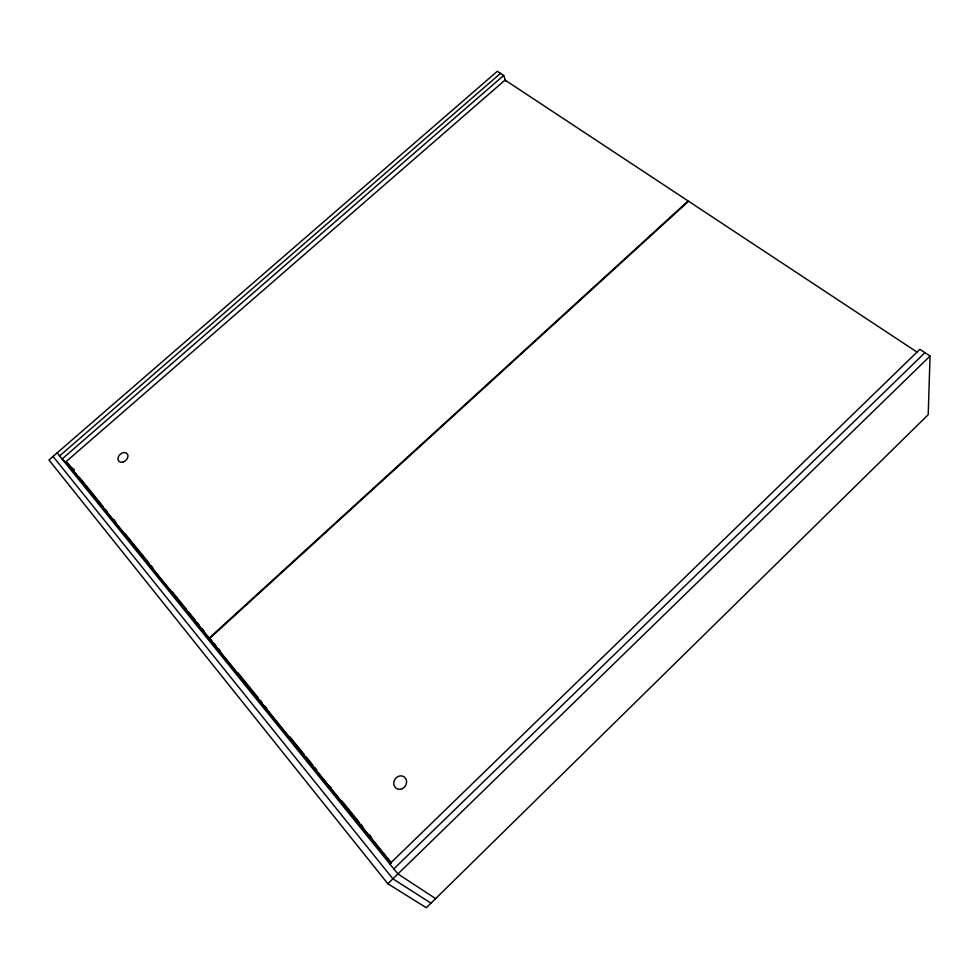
<?xml version="1.0" encoding="UTF-8"?>
<svg xmlns="http://www.w3.org/2000/svg" width="979" height="979" viewBox="0 0 979 979"><rect width="100%" height="100%" fill="white"/><g stroke="black" fill="none" stroke-linecap="round" stroke-linejoin="round"><path stroke-width="1.47" d="M389.777 863.857L919.868 349.332L930.05 356.038L928.202 414.68L426.354 907.729L387.855 883.743L48.95 459.995L497.32 71.271L503.683 75.469L505.702 81.159M393.839 868.887L924.947 352.673M387.855 883.743L930.05 356.038M209.041 638.222L688.127 200.952L505.054 80.07L65.985 461.745L209.041 638.222L211.966 640.755M59.597 455.933L500.489 73.364M503.683 75.469L62.056 458.98L74.453 469.969M430.993 903.164L392.897 878.836L53.05 456.447M435.618 898.612L397.927 873.941L57.137 452.898M917.47 352.391L688.58 201.258L209.396 638.663L391.392 863.197M328.565 785.574L330.963 787.324M112.218 518.686L114.519 520.681M65.985 461.745L68.75 464.193M79.299 477.201L103.26 506.743M105.181 509.117L107.103 511.479M113.809 519.751L115.73 522.113M125.312 533.934L149.285 563.488M151.207 565.85L153.128 568.212M172.304 591.854L186.683 609.587M188.604 611.948L195.31 620.233M197.232 622.595L199.141 624.957M202.017 628.506L203.938 630.868M213.887 643.13L215.808 645.504M218.696 649.053L220.618 651.427M237.909 672.744L258.077 697.611M259.998 699.985L261.919 702.359M264.807 705.908L266.729 708.282M289.784 736.71L304.2 754.466M306.121 756.84L312.852 765.137M314.773 767.499L316.694 769.873M341.671 800.663L358.963 821.993M360.884 824.355L362.805 826.729M369.536 835.014L371.457 837.388M68.31 464.523L390.805 862.352M402.381 788.658A6.951 6.204 -58 0 0 404.29 776.996A6.951 6.204 -58 0 0 393.839 782.123A6.951 6.204 -58 0 0 402.381 788.658M122.877 462.112A5.617 4.173 -42.1 0 0 127.331 453.913A5.617 4.173 -42.1 0 0 118.643 456.238A5.617 4.173 -42.1 0 0 122.877 462.112"/></g></svg>
